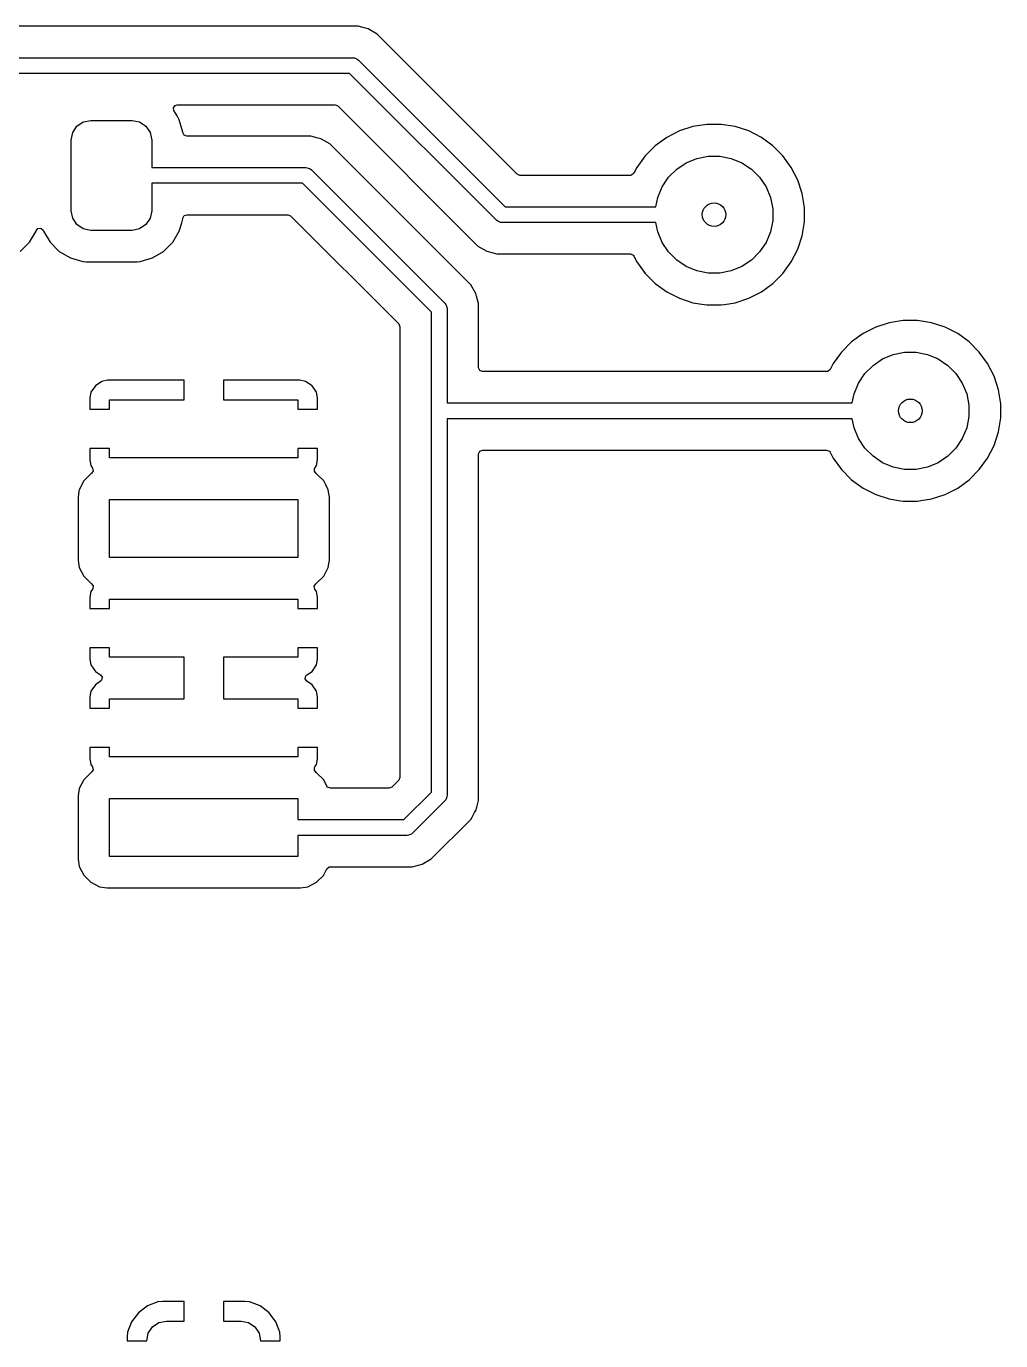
# Model space of a CAD drawing. Extents: x 5 to 95, y 1.8 to 60.
# Drawn here: x 58.74 to 71.15, y 25.65 to 42.4 of the extents above; entities that cross this region are included whole.
import ezdxf

# ---------------------------------------------------------------- set-up
doc = ezdxf.new("R2010")
doc.units = 0
doc.layers.add('BLACK', color=7, linetype='CONTINUOUS')

msp = doc.modelspace()

# ---------------------------------------------------------------- linework, layer by layer
at = {"layer": 'BLACK', "linetype": 'CONTINUOUS'}
for p, q in [((62.965892, 42.4005), (58.465892, 42.4005)), ((62.965895, 42.4005), (62.965892, 42.4005)), ((63.042268, 42.380035), (62.965895, 42.4005)), ((63.093186, 42.366392), (63.042268, 42.380035)), ((63.207314, 42.3005), (63.093186, 42.366392)), ((64.108314, 41.3995), (63.207314, 42.3005)), ((58.4, 42), (62.9, 42)), ((62.9, 42), (62.919509, 41.998079)), ((62.919509, 41.998079), (62.955557, 41.983147)), ((62.955557, 41.983147), (62.970711, 41.970711)), ((62.970711, 41.970711), (64.841422, 40.1)), ((62.858578, 41.8), (58.441421, 41.8)), ((64.729289, 39.929289), (62.858578, 41.8)), ((60.615855, 41.362686), (60.638373, 41.392676)), ((60.638373, 41.392676), (60.663316, 41.3995)), ((60.663316, 41.3995), (62.67239, 41.3995)), ((62.67239, 41.3995), (62.707038, 41.385148)), ((62.707038, 41.385148), (64.492685, 39.599501)), ((64.992962, 40.514852), (64.108314, 41.3995)), ((60.62114, 41.325557), (60.615855, 41.362686)), ((60.660435, 41.25911), (60.62114, 41.325557)), ((60.689244, 41.210398), (60.660435, 41.25911)), ((60.714877, 41.12217), (60.689244, 41.210398)), ((59.3125, 40.95), (59.33153, 41.045671)), ((59.33153, 41.045671), (59.385723, 41.126777)), ((59.385723, 41.126777), (59.466829, 41.18097)), ((59.466829, 41.18097), (59.5625, 41.2)), ((59.5625, 41.2), (60.0875, 41.2)), ((60.0875, 41.2), (60.183171, 41.18097)), ((60.183171, 41.18097), (60.264277, 41.126777)), ((60.264277, 41.126777), (60.31847, 41.045671)), ((60.31847, 41.045671), (60.3375, 40.95)), ((60.735098, 41.052569), (60.714877, 41.12217)), ((60.735098, 41.052567), (60.735098, 41.052569)), ((60.735642, 41.045658), (60.735098, 41.052567)), ((60.749843, 41.014852), (60.735642, 41.045658)), ((67.058361, 41.066211), (66.897006, 40.983996)), ((67.230591, 41.122171), (67.058361, 41.066211)), ((67.409454, 41.1505), (67.230591, 41.122171)), ((67.590546, 41.1505), (67.409454, 41.1505)), ((67.769409, 41.122171), (67.590546, 41.1505)), ((67.941639, 41.066211), (67.769409, 41.122171)), ((68.102994, 40.983996), (67.941639, 41.066211)), ((59.3125, 40.05), (59.3125, 40.95)), ((60.3375, 40.95), (60.3375, 40.6)), ((60.784491, 41.0005), (60.749843, 41.014852)), ((62.365892, 41.0005), (60.784491, 41.0005)), ((62.365895, 41.0005), (62.365892, 41.0005)), ((62.442268, 40.980035), (62.365895, 41.0005)), ((62.493186, 40.966392), (62.442268, 40.980035)), ((62.607314, 40.9005), (62.493186, 40.966392)), ((64.307314, 39.2005), (62.607314, 40.9005)), ((66.750493, 40.877548), (66.622452, 40.749507)), ((66.750497, 40.877551), (66.750493, 40.877548)), ((66.750499, 40.877553), (66.750497, 40.877551)), ((66.897006, 40.983996), (66.750499, 40.877553)), ((68.249501, 40.877553), (68.102994, 40.983996)), ((68.249504, 40.877549), (68.249501, 40.877553)), ((68.249507, 40.877548), (68.249504, 40.877549)), ((68.377548, 40.749507), (68.249507, 40.877548)), ((66.622448, 40.749502), (66.516003, 40.602993)), ((66.622452, 40.749507), (66.622448, 40.749502)), ((67.146452, 40.661441), (67.282286, 40.717705)), ((67.282286, 40.717705), (67.426487, 40.746389)), ((67.426487, 40.746389), (67.573513, 40.746389)), ((67.573513, 40.746389), (67.717714, 40.717705)), ((67.717714, 40.717705), (67.853548, 40.661441)), ((68.377549, 40.749504), (68.377548, 40.749507)), ((68.377553, 40.749501), (68.377549, 40.749504)), ((68.483996, 40.602994), (68.377553, 40.749501)), ((60.3375, 40.6), (62.3, 40.6)), ((62.3, 40.6), (62.319509, 40.598079)), ((62.319509, 40.598079), (62.355557, 40.583147)), ((62.355557, 40.583147), (62.370711, 40.570711)), ((62.370711, 40.570711), (64.070711, 38.870711)), ((66.516003, 40.602993), (66.477412, 40.527254)), ((66.920242, 40.475795), (67.024205, 40.579758)), ((67.024205, 40.579758), (67.146452, 40.661441)), ((67.853548, 40.661441), (67.975795, 40.579758)), ((67.975795, 40.579758), (68.079758, 40.475795)), ((68.566211, 40.441639), (68.483996, 40.602994)), ((62.258578, 40.4), (60.3375, 40.4)), ((60.3375, 40.4), (60.3375, 40.05)), ((63.9, 38.758578), (62.258578, 40.4)), ((65.02761, 40.5005), (64.992962, 40.514852)), ((66.433753, 40.5005), (65.02761, 40.5005)), ((66.448894, 40.502898), (66.433753, 40.5005)), ((66.477412, 40.527254), (66.448894, 40.502898)), ((66.838559, 40.353548), (66.920242, 40.475795)), ((68.079758, 40.475795), (68.161441, 40.353548)), ((68.622171, 40.269409), (68.566211, 40.441639)), ((66.75888, 40.1), (66.782295, 40.217714)), ((66.782295, 40.217714), (66.838559, 40.353548)), ((68.161441, 40.353548), (68.217705, 40.217714)), ((68.217705, 40.217714), (68.246389, 40.073513)), ((68.6505, 40.090546), (68.622171, 40.269409)), ((59.33153, 39.954329), (59.3125, 40.05)), ((60.3375, 40.05), (60.31847, 39.954329)), ((64.841422, 40.1), (66.75888, 40.1)), ((68.246389, 40.073513), (68.246389, 39.926487)), ((68.6505, 39.909454), (68.6505, 40.090546)), ((59.385723, 39.873223), (59.33153, 39.954329)), ((59.466829, 39.81903), (59.385723, 39.873223)), ((60.264277, 39.873223), (60.183171, 39.81903)), ((60.31847, 39.954329), (60.264277, 39.873223)), ((60.689244, 39.789602), (60.720621, 39.8976)), ((60.720621, 39.8976), (60.735098, 39.94743)), ((60.735098, 39.947432), (60.735642, 39.954342)), ((60.735098, 39.94743), (60.735098, 39.947432)), ((60.735642, 39.954342), (60.752666, 39.987758)), ((60.752666, 39.987758), (60.784491, 39.9995)), ((60.784491, 39.9995), (62.07239, 39.9995)), ((62.07239, 39.9995), (62.107038, 39.985148)), ((62.107038, 39.985148), (63.485148, 38.607038)), ((64.744443, 39.916853), (64.729289, 39.929289)), ((64.780491, 39.901921), (64.744443, 39.916853)), ((64.8, 39.9), (64.780491, 39.901921)), ((66.75888, 39.9), (64.8, 39.9)), ((66.782295, 39.782286), (66.75888, 39.9)), ((68.246389, 39.926487), (68.217705, 39.782286)), ((68.622171, 39.730591), (68.6505, 39.909454)), ((58.780581, 39.648135), (58.864244, 39.789602)), ((58.864244, 39.789602), (58.865446, 39.793739)), ((58.865446, 39.793739), (58.888895, 39.823007)), ((58.888895, 39.823007), (58.926171, 39.827122)), ((58.926171, 39.827122), (58.955439, 39.803673)), ((58.955439, 39.803673), (58.959554, 39.793739)), ((58.959554, 39.793739), (58.960756, 39.7896)), ((58.960756, 39.7896), (59.044417, 39.648137)), ((59.5625, 39.8), (59.466829, 39.81903)), ((60.0875, 39.8), (59.5625, 39.8)), ((60.183171, 39.81903), (60.0875, 39.8)), ((60.605581, 39.648135), (60.689244, 39.789602)), ((66.838559, 39.646452), (66.782295, 39.782286)), ((68.217705, 39.782286), (68.161441, 39.646452)), ((68.566211, 39.558361), (68.622171, 39.730591)), ((58.664365, 39.531919), (58.780581, 39.648135)), ((59.044417, 39.648137), (59.044421, 39.648132)), ((59.044421, 39.648132), (59.160632, 39.531921)), ((59.160632, 39.531921), (59.160637, 39.531917)), ((59.160637, 39.531917), (59.302101, 39.448256)), ((60.347899, 39.448256), (60.489362, 39.531917)), ((60.489362, 39.531917), (60.489363, 39.531917)), ((60.489363, 39.531917), (60.489365, 39.531919)), ((60.489365, 39.531919), (60.605581, 39.648135)), ((64.492685, 39.599501), (64.492685, 39.5995)), ((64.492685, 39.5995), (64.606811, 39.533608)), ((64.606811, 39.533608), (64.606815, 39.533607)), ((64.606815, 39.533607), (64.734104, 39.4995)), ((66.920242, 39.524205), (66.838559, 39.646452)), ((68.161441, 39.646452), (68.079758, 39.524205)), ((68.483996, 39.397006), (68.566211, 39.558361)), ((59.302101, 39.448256), (59.302099, 39.448256)), ((59.302099, 39.448256), (59.459931, 39.402401)), ((59.459931, 39.402401), (59.496803, 39.3995)), ((59.496803, 39.3995), (59.496806, 39.3995)), ((59.496806, 39.3995), (60.153196, 39.3995)), ((60.153196, 39.3995), (60.190067, 39.402401)), ((60.190067, 39.402401), (60.190069, 39.402401)), ((60.190069, 39.402401), (60.347899, 39.448256)), ((64.734104, 39.4995), (64.734108, 39.4995)), ((64.734108, 39.4995), (66.433753, 39.4995)), ((66.433753, 39.4995), (66.468401, 39.485148)), ((66.468401, 39.485148), (66.477412, 39.472746)), ((66.477412, 39.472746), (66.516003, 39.397006)), ((66.516003, 39.397006), (66.622448, 39.250497)), ((67.024205, 39.420242), (66.920242, 39.524205)), ((67.146452, 39.338559), (67.024205, 39.420242)), ((67.975795, 39.420242), (67.853548, 39.338559)), ((68.079758, 39.524205), (67.975795, 39.420242)), ((68.377553, 39.250499), (68.483996, 39.397006)), ((64.4005, 39.107314), (64.307314, 39.2005)), ((66.622448, 39.250497), (66.750497, 39.122448)), ((67.282286, 39.282295), (67.146452, 39.338559)), ((67.426487, 39.253611), (67.282286, 39.282295)), ((67.573513, 39.253611), (67.426487, 39.253611)), ((67.717714, 39.282295), (67.573513, 39.253611)), ((67.853548, 39.338559), (67.717714, 39.282295)), ((68.249507, 39.122452), (68.377548, 39.250493)), ((68.377548, 39.250493), (68.377551, 39.250497)), ((68.377551, 39.250497), (68.377553, 39.250499)), ((64.466392, 38.993186), (64.4005, 39.107314)), ((66.750497, 39.122448), (66.897006, 39.016004)), ((68.102994, 39.016004), (68.249501, 39.122447)), ((68.249501, 39.122447), (68.249502, 39.122448)), ((68.249502, 39.122448), (68.249507, 39.122452)), ((64.070711, 38.870711), (64.083147, 38.855557)), ((64.474748, 38.962), (64.466392, 38.993186)), ((64.5005, 38.865895), (64.474748, 38.962)), ((64.5005, 38.0495), (64.5005, 38.865895)), ((66.897006, 39.016004), (67.058362, 38.933788)), ((67.058362, 38.933788), (67.23059, 38.877829)), ((67.23059, 38.877829), (67.230593, 38.877828)), ((67.230593, 38.877828), (67.375794, 38.854831)), ((67.632007, 38.856066), (67.769406, 38.877828)), ((67.769406, 38.877828), (67.769409, 38.877829)), ((67.769409, 38.877829), (67.941637, 38.933788)), ((67.941637, 38.933788), (67.941639, 38.933789)), ((67.941639, 38.933789), (68.102994, 39.016004)), ((63.9, 37.5), (63.9, 38.758578)), ((64.083147, 38.855557), (64.098079, 38.819509)), ((64.098079, 38.819509), (64.1, 38.8)), ((64.1, 38.8), (64.1, 37.6)), ((67.375794, 38.854831), (67.409454, 38.8495)), ((67.409454, 38.8495), (67.409455, 38.8495)), ((67.409455, 38.8495), (67.590545, 38.8495)), ((67.590545, 38.8495), (67.590546, 38.8495)), ((67.590546, 38.8495), (67.632007, 38.856066)), ((63.485148, 38.607038), (63.4995, 38.57239)), ((63.4995, 38.57239), (63.4995, 32.82761)), ((69.558361, 38.566211), (69.397006, 38.483996)), ((69.730591, 38.622171), (69.558361, 38.566211)), ((69.909454, 38.6505), (69.730591, 38.622171)), ((70.090546, 38.6505), (69.909454, 38.6505)), ((70.269409, 38.622171), (70.090546, 38.6505)), ((70.441639, 38.566211), (70.269409, 38.622171)), ((70.602994, 38.483996), (70.441639, 38.566211)), ((69.250493, 38.377548), (69.122452, 38.249507)), ((69.250497, 38.377551), (69.250493, 38.377548)), ((69.250499, 38.377553), (69.250497, 38.377551)), ((69.397006, 38.483996), (69.250499, 38.377553)), ((70.749501, 38.377553), (70.602994, 38.483996)), ((70.749504, 38.377549), (70.749501, 38.377553)), ((70.749507, 38.377548), (70.749504, 38.377549)), ((70.877548, 38.249507), (70.749507, 38.377548)), ((69.109673, 38.231919), (69.016003, 38.102993)), ((69.122447, 38.249501), (69.109673, 38.231919)), ((69.122448, 38.249502), (69.122447, 38.249501)), ((69.122452, 38.249507), (69.122448, 38.249502)), ((69.646452, 38.161441), (69.782286, 38.217705)), ((69.782286, 38.217705), (69.926487, 38.246389)), ((69.926487, 38.246389), (70.073513, 38.246389)), ((70.073513, 38.246389), (70.217714, 38.217705)), ((70.217714, 38.217705), (70.353548, 38.161441)), ((70.877549, 38.249504), (70.877548, 38.249507)), ((70.877553, 38.249501), (70.877549, 38.249504)), ((70.983996, 38.102994), (70.877553, 38.249501)), ((64.514852, 38.014852), (64.5005, 38.0495)), ((68.977412, 38.027254), (68.948894, 38.002898)), ((69.016003, 38.102993), (68.977412, 38.027254)), ((69.420242, 37.975795), (69.524205, 38.079758)), ((69.524205, 38.079758), (69.646452, 38.161441)), ((70.353548, 38.161441), (70.475795, 38.079758)), ((70.475795, 38.079758), (70.579758, 37.975795)), ((71.066211, 37.941639), (70.983996, 38.102994)), ((59.702457, 37.875496), (59.619759, 37.82024)), ((59.77537, 37.889999), (59.702457, 37.875496)), ((59.775376, 37.89), (59.77537, 37.889999)), ((60.75, 37.89), (59.775376, 37.89)), ((60.75, 37.64), (60.75, 37.89)), ((62.224624, 37.89), (61.25, 37.89)), ((61.25, 37.89), (61.25, 37.64)), ((62.224629, 37.889999), (62.224624, 37.89)), ((62.297542, 37.875496), (62.224629, 37.889999)), ((62.38024, 37.82024), (62.297542, 37.875496)), ((64.5495, 38.0005), (64.514852, 38.014852)), ((68.933753, 38.0005), (64.5495, 38.0005)), ((68.948894, 38.002898), (68.933753, 38.0005)), ((69.338559, 37.853548), (69.420242, 37.975795)), ((70.579758, 37.975795), (70.661441, 37.853548)), ((71.122171, 37.769409), (71.066211, 37.941639)), ((59.564503, 37.737542), (59.55, 37.664629)), ((59.619759, 37.82024), (59.564503, 37.737542)), ((62.435496, 37.737542), (62.38024, 37.82024)), ((62.449999, 37.664629), (62.435496, 37.737542)), ((69.25888, 37.6), (69.282295, 37.717714)), ((69.282295, 37.717714), (69.338559, 37.853548)), ((70.661441, 37.853548), (70.717705, 37.717714)), ((70.717705, 37.717714), (70.746389, 37.573513)), ((71.1505, 37.590546), (71.122171, 37.769409)), ((59.55, 37.664629), (59.55, 37.52)), ((59.8, 37.52), (59.8, 37.64)), ((59.8, 37.64), (60.75, 37.64)), ((61.25, 37.64), (62.2, 37.64)), ((62.2, 37.64), (62.2, 37.52)), ((62.45, 37.664624), (62.449999, 37.664629)), ((62.45, 37.52), (62.45, 37.664624)), ((64.1, 37.6), (69.25888, 37.6)), ((70.746389, 37.573513), (70.746389, 37.426487)), ((71.1505, 37.409454), (71.1505, 37.590546)), ((59.55, 37.52), (59.8, 37.52)), ((62.2, 37.52), (62.45, 37.52)), ((63.9, 32.641421), (63.9, 37.5)), ((69.25888, 37.4), (64.1, 37.4)), ((64.1, 37.4), (64.1, 32.6)), ((69.282295, 37.282286), (69.25888, 37.4)), ((70.746389, 37.426487), (70.717705, 37.282286)), ((71.122171, 37.230591), (71.1505, 37.409454)), ((69.338559, 37.146452), (69.282295, 37.282286)), ((70.717705, 37.282286), (70.661441, 37.146452)), ((71.066211, 37.058361), (71.122171, 37.230591)), ((59.8, 37.02), (59.55, 37.02)), ((59.55, 37.02), (59.55, 36.87537)), ((59.8, 36.9), (59.8, 37.02)), ((62.45, 37.02), (62.2, 37.02)), ((62.2, 37.02), (62.2, 36.9)), ((62.45, 36.875376), (62.45, 37.02)), ((69.420242, 37.024205), (69.338559, 37.146452)), ((69.524205, 36.920242), (69.420242, 37.024205)), ((70.579758, 37.024205), (70.475795, 36.920242)), ((70.661441, 37.146452), (70.579758, 37.024205)), ((70.983996, 36.897006), (71.066211, 37.058361)), ((59.55, 36.87537), (59.564503, 36.802457)), ((62.2, 36.9), (59.8, 36.9)), ((62.435496, 36.802457), (62.449999, 36.87537)), ((62.449999, 36.87537), (62.45, 36.875376)), ((64.5005, 36.9505), (64.514852, 36.985148)), ((64.5005, 32.534105), (64.5005, 36.9505)), ((64.514852, 36.985148), (64.5495, 36.9995)), ((64.5495, 36.9995), (68.933753, 36.9995)), ((68.933753, 36.9995), (68.968401, 36.985148)), ((68.968401, 36.985148), (68.977412, 36.972746)), ((68.977412, 36.972746), (69.016003, 36.897006)), ((69.016003, 36.897006), (69.122448, 36.750497)), ((69.646452, 36.838559), (69.524205, 36.920242)), ((70.475795, 36.920242), (70.353548, 36.838559)), ((70.877553, 36.750499), (70.983996, 36.897006)), ((59.561659, 36.698051), (59.47195, 36.608342)), ((59.566692, 36.700615), (59.561659, 36.698051)), ((59.564503, 36.802457), (59.58519, 36.771497)), ((59.571669, 36.703532), (59.566692, 36.700615)), ((59.592505, 36.734714), (59.571669, 36.703532)), ((59.58519, 36.771497), (59.592505, 36.734714)), ((62.408951, 36.729132), (62.411892, 36.76652)), ((62.433306, 36.700615), (62.408951, 36.729132)), ((62.411892, 36.76652), (62.41481, 36.771498)), ((62.41481, 36.771498), (62.435496, 36.802457)), ((62.438342, 36.69805), (62.433306, 36.700615)), ((62.52805, 36.608342), (62.438342, 36.69805)), ((69.122448, 36.750497), (69.250497, 36.622448)), ((69.782286, 36.782295), (69.646452, 36.838559)), ((69.926487, 36.753611), (69.782286, 36.782295)), ((70.073513, 36.753611), (69.926487, 36.753611)), ((70.217714, 36.782295), (70.073513, 36.753611)), ((70.353548, 36.838559), (70.217714, 36.782295)), ((70.749507, 36.622452), (70.877548, 36.750493)), ((70.877548, 36.750493), (70.877551, 36.750497)), ((70.877551, 36.750497), (70.877553, 36.750499)), ((59.471945, 36.608335), (59.414355, 36.495309)), ((59.47195, 36.608342), (59.471945, 36.608335)), ((62.528052, 36.608337), (62.52805, 36.608342)), ((62.528054, 36.608335), (62.528052, 36.608337)), ((62.554522, 36.556387), (62.528054, 36.608335)), ((62.585646, 36.495304), (62.554522, 36.556387)), ((69.250497, 36.622448), (69.397006, 36.516004)), ((70.602994, 36.516004), (70.749501, 36.622447)), ((70.749501, 36.622447), (70.749502, 36.622448)), ((70.749502, 36.622448), (70.749507, 36.622452)), ((59.41109, 36.474695), (59.3995, 36.401517)), ((59.3995, 36.401517), (59.3995, 35.598482)), ((59.414354, 36.495304), (59.41109, 36.474695)), ((59.414355, 36.495307), (59.414354, 36.495305)), ((59.414354, 36.495305), (59.414354, 36.495304)), ((59.414355, 36.495309), (59.414355, 36.495307)), ((59.8, 35.63), (59.8, 36.37)), ((59.8, 36.37), (62.2, 36.37)), ((62.2, 36.37), (62.2, 35.63)), ((62.600499, 36.401518), (62.585646, 36.495304)), ((62.6005, 35.598481), (62.600499, 36.401518)), ((69.397006, 36.516004), (69.558362, 36.433788)), ((69.558362, 36.433788), (69.73059, 36.377829)), ((69.73059, 36.377829), (69.730593, 36.377828)), ((69.730593, 36.377828), (69.875794, 36.354831)), ((69.875794, 36.354831), (69.909454, 36.3495)), ((69.909454, 36.3495), (69.909455, 36.3495)), ((69.909455, 36.3495), (70.090545, 36.3495)), ((70.090545, 36.3495), (70.090546, 36.3495)), ((70.090546, 36.3495), (70.133379, 36.356284)), ((70.133379, 36.356284), (70.269406, 36.377828)), ((70.269406, 36.377828), (70.269409, 36.377829)), ((70.269409, 36.377829), (70.441637, 36.433788)), ((70.441637, 36.433788), (70.441639, 36.433789)), ((70.441639, 36.433789), (70.602994, 36.516004)), ((59.3995, 35.598482), (59.414353, 35.504696)), ((62.2, 35.63), (59.8, 35.63)), ((62.585646, 35.504696), (62.6005, 35.598481)), ((59.414353, 35.504696), (59.471945, 35.391664)), ((59.471945, 35.391664), (59.47195, 35.391657)), ((59.47195, 35.391657), (59.561654, 35.301953)), ((62.438342, 35.30195), (62.52805, 35.391658)), ((62.52805, 35.391659), (62.528054, 35.391664)), ((62.52805, 35.391658), (62.52805, 35.391659)), ((62.528054, 35.391664), (62.585644, 35.50469)), ((62.585644, 35.504692), (62.585646, 35.504696)), ((62.585644, 35.50469), (62.585644, 35.504692)), ((59.564503, 35.197542), (59.55, 35.124629)), ((59.561654, 35.301953), (59.561659, 35.301949)), ((59.561659, 35.301949), (59.566696, 35.299383)), ((59.58519, 35.228503), (59.564503, 35.197542)), ((59.566696, 35.299383), (59.59105, 35.270863)), ((59.588105, 35.233476), (59.58519, 35.228503)), ((59.59105, 35.270863), (59.588105, 35.233476)), ((62.407492, 35.265284), (62.428327, 35.296467)), ((62.414809, 35.228501), (62.407492, 35.265284)), ((62.435496, 35.197541), (62.414809, 35.228501)), ((62.428327, 35.296467), (62.433293, 35.299377)), ((62.433293, 35.299377), (62.438342, 35.30195)), ((62.449999, 35.124629), (62.435496, 35.197541)), ((59.55, 35.124629), (59.55, 34.98)), ((59.8, 34.98), (59.8, 35.1)), ((59.8, 35.1), (62.2, 35.1)), ((62.2, 35.1), (62.2, 34.98)), ((62.45, 35.124624), (62.449999, 35.124629)), ((62.45, 34.98), (62.45, 35.124624)), ((59.55, 34.98), (59.8, 34.98)), ((62.2, 34.98), (62.45, 34.98)), ((59.8, 34.48), (59.55, 34.48)), ((59.55, 34.48), (59.55, 34.33537)), ((59.8, 34.36), (59.8, 34.48)), ((60.75, 34.36), (59.8, 34.36)), ((60.75, 33.83), (60.75, 34.36)), ((62.2, 34.36), (61.25, 34.36)), ((61.25, 34.36), (61.25, 33.83)), ((62.45, 34.48), (62.2, 34.48)), ((62.2, 34.48), (62.2, 34.36)), ((62.45, 34.335376), (62.45, 34.48)), ((59.55, 34.33537), (59.564503, 34.262457)), ((59.564503, 34.262457), (59.619759, 34.179759)), ((59.619759, 34.179759), (59.685637, 34.135742)), ((62.314362, 34.135742), (62.38024, 34.179759)), ((62.38024, 34.179759), (62.435496, 34.262457)), ((62.435496, 34.262457), (62.449999, 34.33537)), ((62.449999, 34.33537), (62.45, 34.335376)), ((59.619759, 34.01024), (59.564503, 33.927542)), ((59.685637, 34.054258), (59.619759, 34.01024)), ((59.685637, 34.135742), (59.706472, 34.104559)), ((59.699156, 34.067777), (59.685637, 34.054258)), ((59.706472, 34.104559), (59.699156, 34.067777)), ((62.293527, 34.08544), (62.300843, 34.122223)), ((62.314362, 34.054258), (62.293527, 34.08544)), ((62.300843, 34.122223), (62.314362, 34.135742)), ((62.38024, 34.01024), (62.314362, 34.054258)), ((62.435496, 33.927542), (62.38024, 34.01024)), ((59.564503, 33.927542), (59.55, 33.854629)), ((59.55, 33.854629), (59.55, 33.71)), ((62.449999, 33.854629), (62.435496, 33.927542)), ((62.45, 33.854624), (62.449999, 33.854629)), ((62.45, 33.71), (62.45, 33.854624)), ((59.55, 33.71), (59.8, 33.71)), ((59.8, 33.71), (59.8, 33.83)), ((59.8, 33.83), (60.75, 33.83)), ((61.25, 33.83), (62.2, 33.83)), ((62.2, 33.83), (62.2, 33.71)), ((62.2, 33.71), (62.45, 33.71)), ((59.8, 33.21), (59.55, 33.21)), ((59.55, 33.21), (59.55, 33.06537)), ((59.8, 33.09), (59.8, 33.21)), ((62.45, 33.21), (62.2, 33.21)), ((62.2, 33.21), (62.2, 33.09)), ((62.45, 33.065376), (62.45, 33.21)), ((59.55, 33.06537), (59.564503, 32.992457)), ((62.2, 33.09), (59.8, 33.09)), ((62.435496, 32.992457), (62.449999, 33.06537)), ((62.449999, 33.06537), (62.45, 33.065376)), ((59.561659, 32.888051), (59.47195, 32.798342)), ((59.566692, 32.890615), (59.561659, 32.888051)), ((59.564503, 32.992457), (59.58519, 32.961497)), ((59.571669, 32.893532), (59.566692, 32.890615)), ((59.592505, 32.924714), (59.571669, 32.893532)), ((59.58519, 32.961497), (59.592505, 32.924714)), ((62.408951, 32.919132), (62.411892, 32.95652)), ((62.433306, 32.890615), (62.408951, 32.919132)), ((62.411892, 32.95652), (62.41481, 32.961498)), ((62.41481, 32.961498), (62.435496, 32.992457)), ((62.438342, 32.88805), (62.433306, 32.890615)), ((62.52805, 32.798342), (62.438342, 32.88805)), ((59.414354, 32.685304), (59.400764, 32.5995)), ((59.414355, 32.685307), (59.414354, 32.685305)), ((59.414354, 32.685305), (59.414354, 32.685304)), ((59.471945, 32.798335), (59.414355, 32.685309)), ((59.414355, 32.685309), (59.414355, 32.685307)), ((59.47195, 32.798342), (59.471945, 32.798335)), ((62.569367, 32.717251), (62.52805, 32.798342)), ((62.578377, 32.704852), (62.569367, 32.717251)), ((62.613025, 32.6905), (62.578377, 32.704852)), ((63.36239, 32.6905), (62.613025, 32.6905)), ((63.397038, 32.704852), (63.36239, 32.6905)), ((63.485148, 32.792962), (63.397038, 32.704852)), ((63.4995, 32.82761), (63.485148, 32.792962)), ((59.400764, 32.5995), (59.3995, 32.591517)), ((59.3995, 32.591517), (59.3995, 31.788482)), ((59.8, 31.82), (59.8, 32.56)), ((59.8, 32.56), (62.2, 32.56)), ((62.2, 32.56), (62.2, 32.29)), ((63.548578, 32.29), (63.9, 32.641421)), ((64.070711, 32.52929), (63.660711, 32.119289)), ((64.083148, 32.544443), (64.070711, 32.52929)), ((64.098079, 32.580491), (64.083148, 32.544443)), ((64.1, 32.6), (64.098079, 32.580491)), ((64.478098, 32.4505), (64.500499, 32.534104)), ((64.500499, 32.534104), (64.5005, 32.534105)), ((64.417937, 32.322887), (64.450627, 32.379508)), ((64.450627, 32.379508), (64.466391, 32.406811)), ((64.466391, 32.406811), (64.466392, 32.406815)), ((64.466392, 32.406815), (64.478098, 32.4505)), ((62.2, 32.29), (63.548578, 32.29)), ((63.897314, 31.7895), (64.400499, 32.292685)), ((64.400499, 32.292685), (64.417937, 32.322887)), ((63.59, 32.09), (62.2, 32.09)), ((62.2, 32.09), (62.2, 31.82)), ((63.609509, 32.091921), (63.59, 32.09)), ((63.645557, 32.106853), (63.609509, 32.091921)), ((63.660711, 32.119289), (63.645557, 32.106853)), ((59.3995, 31.788482), (59.414353, 31.694696)), ((59.414353, 31.694696), (59.471945, 31.581664)), ((62.2, 31.82), (59.8, 31.82)), ((62.530134, 31.585749), (62.569366, 31.662746)), ((62.569366, 31.662746), (62.597883, 31.687102)), ((62.597883, 31.687102), (62.613025, 31.6895)), ((62.613025, 31.6895), (63.655895, 31.6895)), ((63.655895, 31.6895), (63.783184, 31.723607)), ((63.783184, 31.723607), (63.783188, 31.723608)), ((63.783188, 31.723608), (63.897314, 31.7895)), ((59.471945, 31.581664), (59.47195, 31.581657)), ((59.47195, 31.581657), (59.561657, 31.49195)), ((59.561657, 31.49195), (59.561664, 31.491945)), ((59.561664, 31.491945), (59.674691, 31.434355)), ((62.325303, 31.434353), (62.438335, 31.491945)), ((62.438335, 31.491945), (62.438342, 31.49195)), ((62.438342, 31.49195), (62.528049, 31.581657)), ((62.528049, 31.581657), (62.528051, 31.58166)), ((62.528051, 31.58166), (62.530134, 31.585749)), ((59.674691, 31.434355), (59.674695, 31.434354)), ((59.674695, 31.434354), (59.674696, 31.434354)), ((59.674696, 31.434354), (59.768481, 31.4195)), ((59.768481, 31.4195), (59.768482, 31.4195)), ((59.768482, 31.4195), (62.231517, 31.4195)), ((62.231517, 31.4195), (62.231518, 31.419501)), ((62.231518, 31.419501), (62.325303, 31.434353)), ((60.417626, 26.143596), (60.282908, 26.093349)), ((60.417627, 26.143596), (60.417626, 26.143596)), ((60.477166, 26.149998), (60.417627, 26.143596)), ((60.75, 26.149998), (60.477166, 26.149998)), ((60.75, 25.899998), (60.75, 26.149998)), ((61.522834, 26.149998), (61.25, 26.149998)), ((61.25, 26.149998), (61.25, 25.899998)), ((61.582373, 26.143596), (61.522834, 26.149998)), ((61.717091, 26.093349), (61.582373, 26.143596)), ((60.167811, 26.007186), (60.081648, 25.892089)), ((60.282908, 26.093349), (60.167811, 26.007186)), ((61.832188, 26.007186), (61.717091, 26.093349)), ((61.918351, 25.892089), (61.832188, 26.007186)), ((60.081648, 25.892089), (60.031401, 25.757371)), ((60.29403, 25.745669), (60.348223, 25.826775)), ((60.348223, 25.826775), (60.429329, 25.880968)), ((60.429329, 25.880968), (60.525, 25.899998)), ((60.525, 25.899998), (60.75, 25.899998)), ((61.25, 25.899998), (61.475, 25.899998)), ((61.475, 25.899998), (61.570671, 25.880968)), ((61.570671, 25.880968), (61.651777, 25.826775)), ((61.651777, 25.826775), (61.70597, 25.745669)), ((61.968598, 25.757371), (61.918351, 25.892089)), ((60.031401, 25.75737), (60.025, 25.697832)), ((60.025, 25.697832), (60.025, 25.649998)), ((60.025, 25.649998), (60.275, 25.649998)), ((60.031401, 25.757371), (60.031401, 25.75737)), ((60.275, 25.649998), (60.29403, 25.745669)), ((61.70597, 25.745669), (61.725, 25.649998)), ((61.725, 25.649998), (61.975, 25.649998)), ((61.968598, 25.75737), (61.968598, 25.757371)), ((61.975, 25.697832), (61.968598, 25.75737)), ((61.975, 25.649998), (61.975, 25.697832))]:
    msp.add_line(p, q, dxfattribs=at)
at = {"layer": 'BLACK'}
for centre in [(67.5, 40), (70, 37.5)]:
    msp.add_circle(centre, 0.15, dxfattribs=at)

doc.saveas('drawing.dxf')
